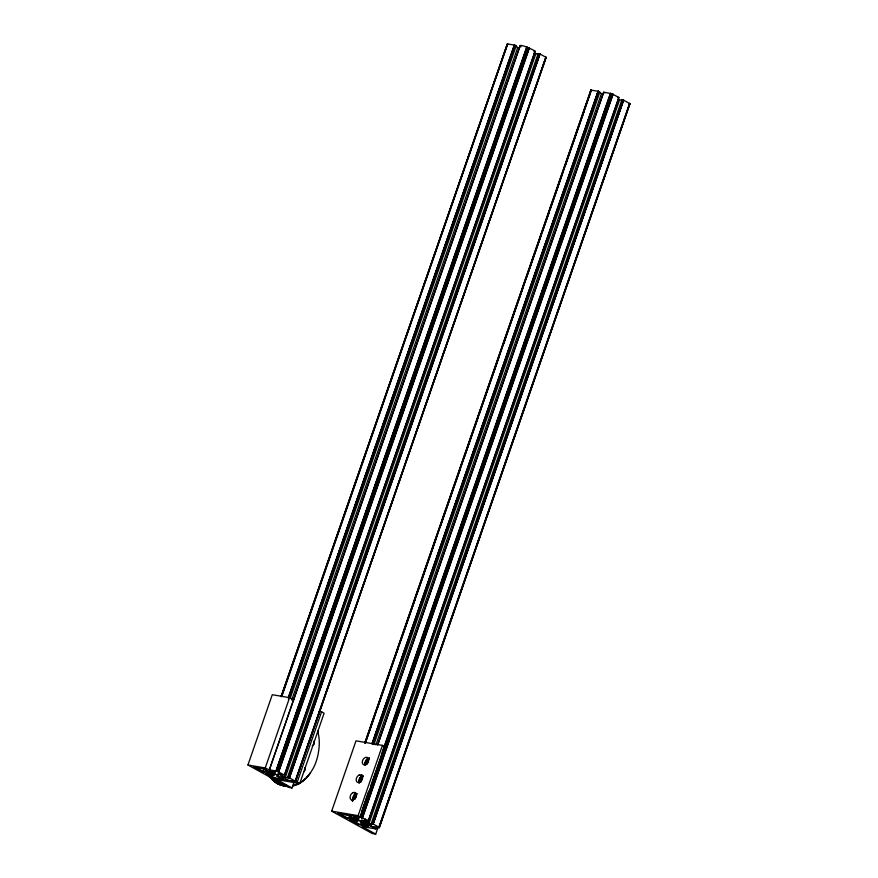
<?xml version="1.0" encoding="UTF-8"?>
<svg xmlns="http://www.w3.org/2000/svg" width="878" height="878" viewBox="0 0 878 878"><rect width="100%" height="100%" fill="white"/><g stroke="black" fill="none" stroke-linecap="round" stroke-linejoin="round"><path stroke-width="1.32" d="M294.207 781.563L291.99 787.95L288.522 787.357L247.947 764.99L272.279 694.707L289.564 697.67L293.724 699.964M507.341 43.9L281.103 696.594L507.341 43.9L514.695 45.184L288.368 699.075M281.542 696.484L507.517 43.911M281.75 696.517L507.725 43.944M514.431 45.096L288.379 697.648L514.278 45.063L516.11 45.908L290.135 698.482M288.544 697.692L514.607 45.151M288.983 697.856L514.782 45.217M289.125 697.922L514.87 45.25M269.59 771.927L274.507 772.431L265.233 767.954L289.564 697.67M291.759 700.007L517.735 47.445L514.431 45.623L516.11 45.908M263.005 771.488L256.431 767.756L264.069 768.963L269.82 772.168L275.396 772.651L269.283 769.896L519.941 46.051C519.227 42.868 540.442 52.965 533.857 51.22M269.283 769.896L276.021 770.972L526.646 47.192M276.021 770.972L526.888 47.236M276.263 771.016L527.162 47.302M276.526 771.082L527.448 47.379M276.811 771.158L527.744 47.467M283.671 776.646L282.826 779.346L276.735 776.536L282.31 777.008L288.072 780.213L295.688 781.365L289.213 777.721L539.75 53.909L538.17 53.591L287.534 777.381L288.994 778.182L282.486 776.58L277.986 773.551L284.571 775.153L277.415 771.356L528.051 47.566M277.722 771.466L528.347 47.675M278.008 771.575L528.644 47.796M278.282 771.696L528.907 47.906M278.524 771.806L529.16 48.027M278.743 771.916L529.368 48.136M281.706 778.643L282.606 776.053M282.716 779.203L283.616 776.613M535.075 51.286L284.395 775.197L535.086 51.429M285.207 777.535L535.843 53.745L538.368 54.184M287.534 777.381L288.697 777.579L539.333 53.788M288.697 777.579L539.663 53.876M289.378 777.787L539.849 53.942M295.227 781.003L545.864 57.224L539.926 53.975M295.249 781.486L545.864 57.224M295.425 781.497L546.039 57.333M295.557 781.497L546.182 57.421M321.567 711.817L324.103 713.221L299.76 783.505L297.225 782.111L321.567 711.817L319.01 711.378M378.374 826.428L375.718 834.1L372.25 833.507L331.675 811.14L356.007 740.845L382.446 745.378L384.981 746.783M364.831 742.744L590.839 90.083L598.423 91.334L372.546 743.929M364.974 742.909L591.07 90.05M365.116 743.007L591.245 90.061M365.292 743.106L373.808 718.511M377.397 708.151L398.019 648.59M401.158 639.524L415.064 599.389M416.852 594.208L436.136 538.532M440.613 525.593L460.346 468.622M464.385 456.966L478.28 416.83M479.179 414.24L499.352 355.974M502.94 345.614L522.662 288.642M526.701 276.987L541.496 234.261M542.395 231.671L549.123 212.246M550.462 208.371L562.568 173.405M565.256 165.635L584.09 111.254M589.028 97.019L590.795 90.182M365.478 742.667L591.454 90.094M352.308 800.758L354.547 794.283M360.825 776.152L358.575 782.627L360.979 776.185M366.653 759.327L364.853 764.497L366.806 759.36M598.006 91.213L372.031 743.787L598.159 91.246L599.839 92.058L373.863 744.632M352.374 800.769L354.701 794.316M352.539 800.813L354.877 794.37M358.817 782.682L361.154 776.24L358.926 782.397A4.083 2.875 -61.1 0 1 360.792 777.019L361.604 776.514A4.083 2.875 -61.1 0 1 363.229 776.262M365.094 764.562L366.982 759.404M372.272 743.842L598.335 91.301M355.414 793.097L352.813 800.901L355.59 793.163M365.369 764.65L367.07 759.437M359.256 782.847L361.945 775.076M365.533 764.716L367.695 758.208M372.711 744.006L598.598 91.4L372.843 744.072M353.571 799.748L355.744 793.24M359.398 782.913L362.021 775.109M365.676 764.782L367.849 758.274M355.03 799.013L356.83 793.833M360.858 782.177L363.097 775.702M367.136 764.047L369.375 757.582M377.749 744.884L603.713 92.201L611.779 93.716L618.902 97.491L368.233 821.358C367.827 818.296 341.257 811.744 359.124 818.79L356.622 818.987L350.827 817.374L351.727 814.784M375.938 744.862L601.463 93.584L599.257 92.377M377.672 744.829L603.669 92.201L604.788 92.903M353.549 818.318L354.449 815.728M356.622 818.987L357.522 816.397M365.435 824.508L368.562 826.242L358.235 824.464L349.246 819.503C364.348 823.97 354.284 818.68 348.336 817.648L349.795 818.45L346.195 817.835L337.679 813.127L360.649 817.067L358.103 815.673L382.446 745.378M361.988 810.646L368.716 791.221M382.16 752.38L610.375 93.331M359.991 817.166L368.958 791.276M370.746 786.095L610.616 93.386M360.254 817.231L610.89 93.452M360.54 817.308L611.176 93.529M360.847 817.396L611.472 93.617M361.143 817.506L611.779 93.716M361.44 817.616L612.076 93.825M361.736 817.725L612.361 93.946M361.999 817.835L612.635 94.056M362.252 817.956L612.888 94.176M362.471 818.066L613.096 94.286M346.832 817.67L353.373 818.746L357.873 821.786C331.467 814.916 385.255 833.826 360.463 822.686L366.038 823.158L371.888 826.396L379.428 827.581L372.941 823.871L623.479 100.059L621.898 99.741L371.262 823.52L372.722 824.332L364.524 821.797L365.424 819.207M366.214 822.73L367.114 820.14M368.936 823.685L619.572 99.894L623.358 100.542L621.898 99.741M371.262 823.52L372.426 823.729L623.062 99.938L630.053 103.736L629.394 103.823M623.578 100.092L373.249 824.014L372.502 823.74L623.215 99.971M372.502 823.74L623.391 100.026M373.106 823.937L623.654 100.125M375.718 834.1L362.043 826.56L375.861 828.931L376.75 826.374M378.769 827.603L629.581 103.374M378.978 827.636L629.767 103.472M379.153 827.647L629.91 103.571M379.384 827.614L629.998 103.659M309.967 773.584L310.23 773.035C306.268 778.577 300.759 783.385 294.02 785.064L293.329 785.931C301.286 783.911 307.607 777.809 311.668 770.873L312.82 769.007C317.891 760.337 320.47 746.08 318.736 735.907L317.66 730.606L318.275 733.218M308.387 775.658L308.694 775.054M306.718 777.579L307.07 776.931M304.973 779.335L305.357 778.643M303.151 780.915L303.59 780.18M301.264 782.32L301.758 781.541M299.332 783.527L299.87 782.715M297.357 784.537L297.949 783.692M295.348 785.338L295.996 784.482M617.585 97.37L618.858 97.458L368.123 821.347L361.527 820.151L364.524 821.797M280.653 784.208L281.158 785.327L283.1 785.799L285.284 786.172L286.195 785.294L281.158 785.327L277.426 783.758L273.969 781.365L269.491 776.404M284.296 784.833L282.453 784.175L281.443 785.02L279.259 784.647L278.809 783.549M282.453 784.175L280.664 783.308L279.61 784.131L277.426 783.758L277.031 782.682M280.664 783.308L278.941 782.243L277.843 783.033L275.659 782.66L273.662 780.355L273.969 781.365L276.153 781.749L281.443 785.02L287.26 786.436L283.1 785.799M275.747 779.543L274.562 780.268L272.378 779.894L270.654 777.304L270.874 778.237L273.058 778.61L276.153 781.749L277.305 780.981L278.941 782.243M303.579 772.201L305.237 769.94L304.699 767.635M519.952 46.139L521.06 46.753M312.228 745.905L314.192 744.259L313.819 741.317M267.658 771.257L264.267 768.755L253.951 766.988L262.467 771.685L267.362 771.971L272.421 773.968L274.145 775.636C255.948 770.017 280.027 781.211 282.826 779.346M287.095 786.106L285.087 786.062L284.483 784.932M545.666 57.674L546.281 57.509M269.403 769.841L520.039 46.205M247.947 764.99L265.233 767.954M263.191 771.553L264.596 771.806L263.137 771.005L266.923 771.652L271.335 773.529M297.225 782.111L274.232 778.171L265.518 773.364L273.321 775.252L271.697 773.847M299.76 783.505L276.768 779.565L291.99 787.95M331.675 811.14L358.103 815.673M263.641 768.854L264.465 769.139M263.356 771.586L262.676 771.356M347.787 815.113L340.159 813.906L346.733 817.637M346.404 817.506L347.161 817.758M517.735 47.445L519.546 48.07M534.033 53.119L535.843 53.745M601.463 93.584L603.274 94.22M617.761 99.269L619.572 99.894M347.447 815.014L350.827 817.374M368.925 825.111L375.861 828.931M365.215 765.188L365.018 764.815A4.083 2.875 -61.1 0 1 366.872 759.448L367.684 758.943A4.083 2.875 -61.1 0 1 369.32 758.691M353.044 800.33L352.846 799.968A4.083 2.875 -61.1 0 1 354.701 794.59L355.513 794.085A4.083 2.875 -61.1 0 1 357.148 793.833M273.662 773.748L278.48 775.406L273.738 773.694M357.39 819.898L362.208 821.556L357.39 819.898M539.487 53.821L288.774 777.59L289.52 777.864L540.091 54.041L539.41 53.81M361.484 822.587L363.755 824.222L370.593 825.397L366.269 823.399L361.484 822.587M366.587 764.123L365.775 764.628A4.083 2.875 -61.1 0 1 362.548 760.589A4.083 2.875 -61.1 0 1 368.058 758.043L368.442 758.746A4.083 2.875 -61.1 0 1 366.587 764.123M359.058 775.12L358.246 775.614A4.083 2.875 -61.1 0 0 356.38 780.992L356.775 781.694A4.083 2.875 -61.1 0 0 359.684 782.199L360.496 781.694A4.083 2.875 -61.1 0 0 362.362 776.328L361.966 775.614A4.083 2.875 -61.1 0 0 359.058 775.12M352.967 792.691L352.155 793.185A4.083 2.875 -61.1 0 0 350.3 798.563L350.695 799.265A4.083 2.875 -61.1 0 0 353.604 799.77L354.416 799.265A4.083 2.875 -61.1 0 0 356.281 793.899L355.886 793.185A4.083 2.875 -61.1 0 0 352.967 792.691"/></g></svg>
